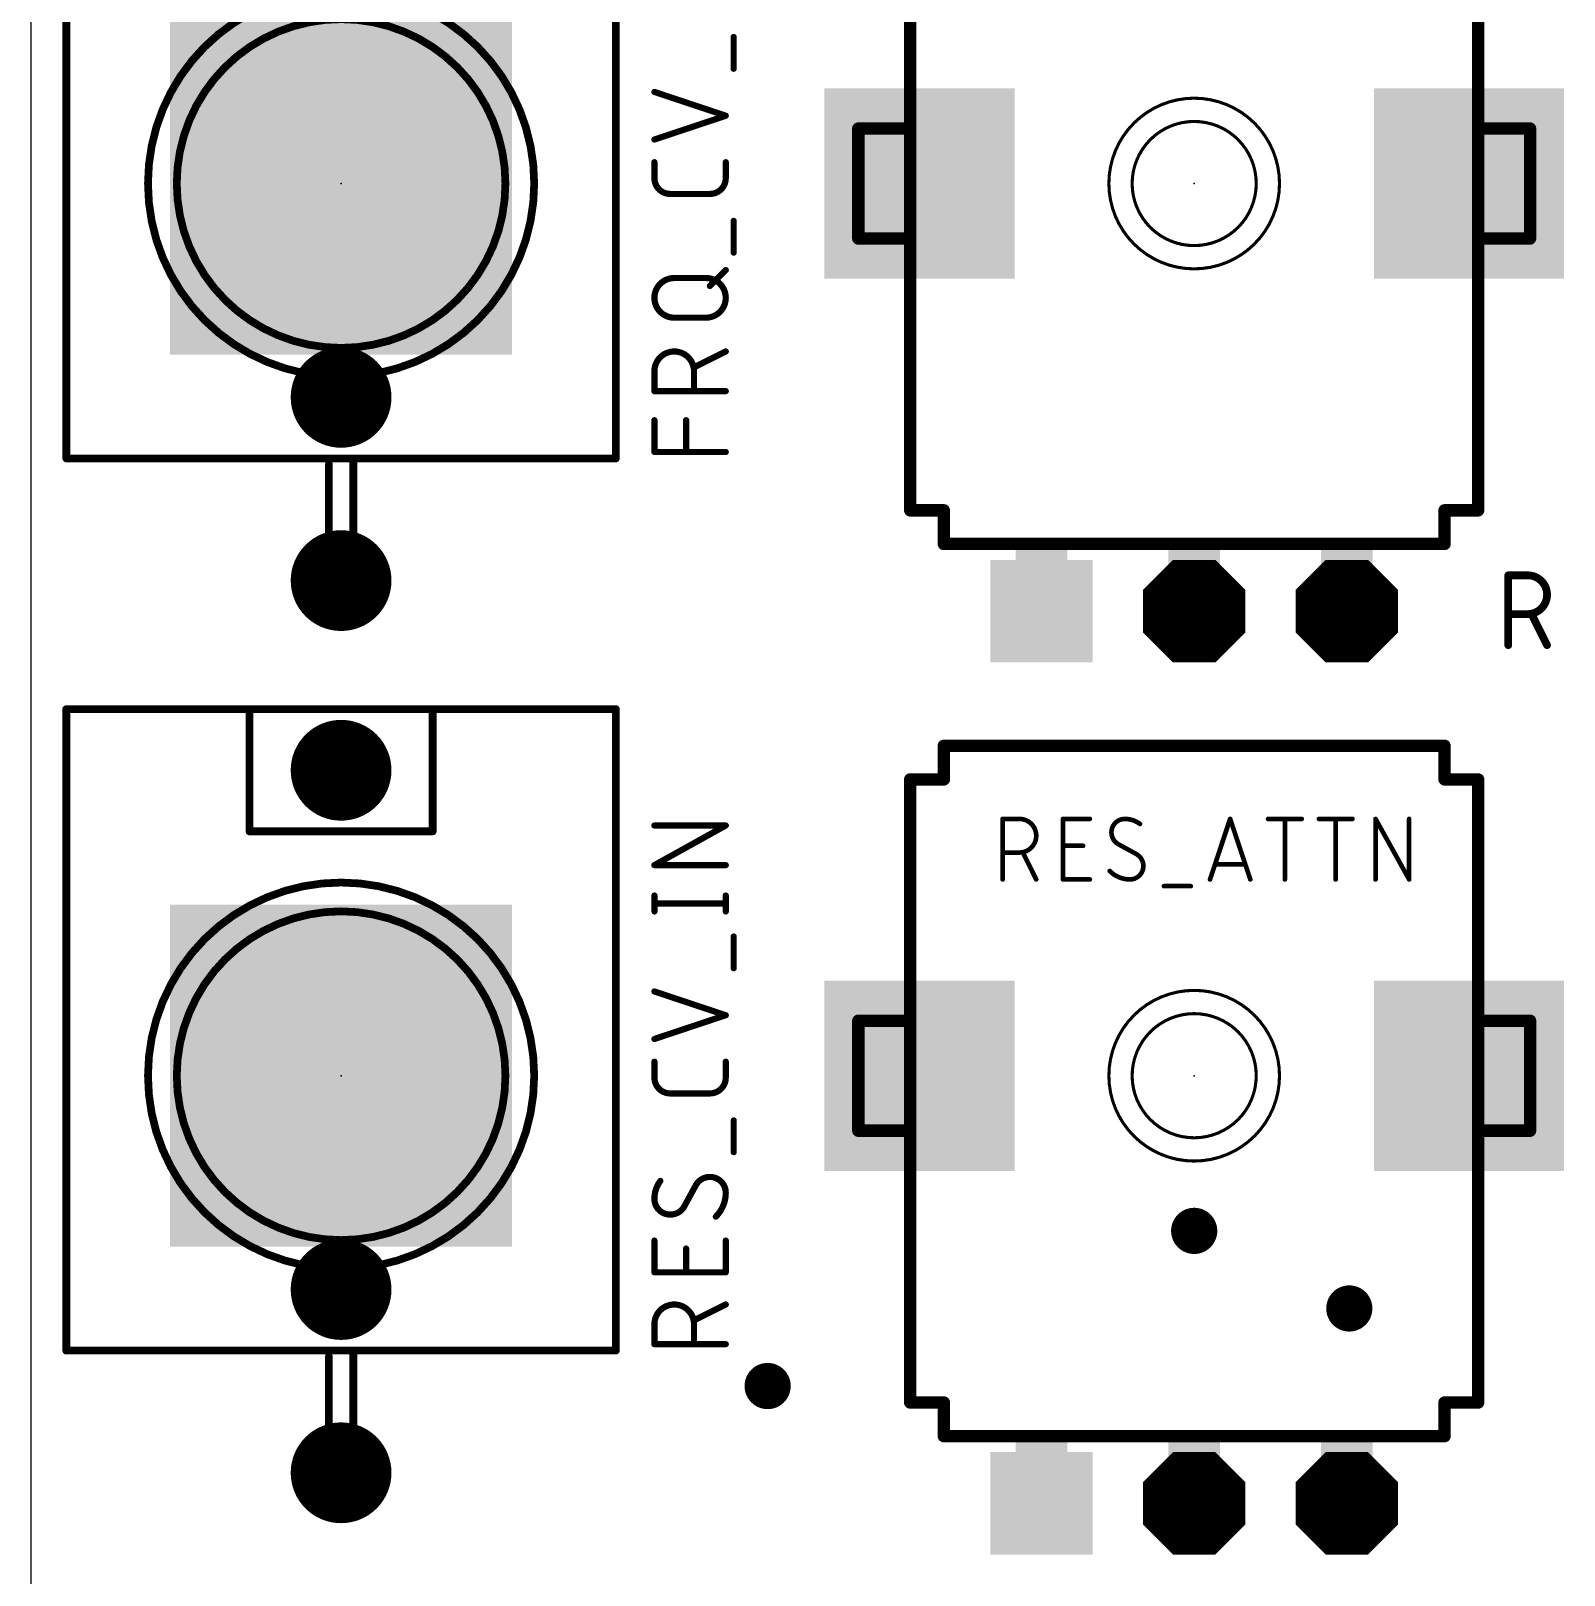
# Model space of a CAD drawing. Extents: x 0 to 48, y 0 to 103.
# Drawn here: x 0 to 25.11, y 52.15 to 77.43 of the extents above; entities that cross this region are included whole.
import ezdxf

# ---------------------------------------------------------------- set-up
doc = ezdxf.new("R2010")
doc.units = 0
for name, color, linetype in [('17', 110, 'CONTINUOUS'), ('18', 110, 'CONTINUOUS'), ('19', 53, 'CONTINUOUS'), ('20', 31, 'CONTINUOUS'), ('21', 253, 'CONTINUOUS'), ('23', 53, 'CONTINUOUS'), ('25', 253, 'CONTINUOUS'), ('41', 12, 'CONTINUOUS'), ('51', 253, 'CONTINUOUS')]:
    doc.layers.add(name, color=color, linetype=linetype)

# ---------------------------------------------------------------- blocks, each defined once
blk = doc.blocks.new('RECT')
blk.add_solid([(-0.5, -0.5), (0.5, -0.5), (-0.5, 0.5), (0.5, 0.5)])
blk = doc.blocks.new('SQUAREP')
blk.add_solid([(-0.5, -0.5), (0.5, -0.5), (-0.5, 0.5), (0.5, 0.5)])
blk = doc.blocks.new('OCTAGONP')
at = {"const_width": 0.5}
blk.add_lwpolyline([(-0.25, -0.1036), (-0.25, 0.1036), (-0.1036, 0.25), (0.1036, 0.25), (0.25, 0.1036), (0.25, -0.1036), (0.1036, -0.25), (-0.1036, -0.25), (-0.25, -0.1036), (-0.25, 0.1036)], dxfattribs=at)
blk = doc.blocks.new('ROUNDP')
at = {"const_width": 0.5}
blk.add_lwpolyline([(0, -0.25, 1), (0, 0.25, 1), (0, -0.25)], format="xyb", dxfattribs=at)
blk = doc.blocks.new('ROUNDV')
at = {"const_width": 0.5}
blk.add_lwpolyline([(0, -0.25, 1), (0, 0.25, 1), (0, -0.25)], format="xyb", dxfattribs=at)

msp = doc.modelspace()

# ---------------------------------------------------------------- linework, layer by layer
at = {"layer": '19'}
msp.add_line((19.05, 53.325), (19.05, 53.34), dxfattribs=at)
at = {"layer": '20'}
msp.add_line((0, 99.685), (0, 0), dxfattribs=at)
at = {"layer": '21'}
for points, const_width in [([(0.58, 80.93), (0.58, 70.43)], 0.127), ([(9.58, 70.43), (9.58, 80.93)], 0.127), ([(14.4, 69.58), (14.4, 72.78)], 0.2032), ([(23.7, 72.78), (23.7, 69.58)], 0.2032), ([(0.58, 70.43), (5.28, 70.43)], 0.127), ([(4.88, 70.33), (4.88, 68.23)], 0.127), ([(5.28, 70.43), (9.58, 70.43)], 0.127), ([(5.28, 68.23), (5.28, 70.43)], 0.127), ([(14.4, 69.58), (14.95, 69.58)], 0.2032), ([(14.95, 69.58), (14.95, 69.03)], 0.2032), ([(23.15, 69.58), (23.7, 69.58)], 0.2032), ([(23.15, 69.03), (23.15, 69.58)], 0.2032), ([(23.15, 69.03), (14.95, 69.03)], 0.2032), ([(4.88, 68.23), (5.28, 68.23)], 0.127), ([(0.58, 66.325), (3.58, 66.325)], 0.127), ([(0.58, 66.325), (0.58, 55.825)], 0.127), ([(3.58, 66.325), (6.58, 66.325)], 0.127), ([(3.58, 66.325), (3.58, 64.325)], 0.127), ([(6.58, 66.325), (9.58, 66.325)], 0.127), ([(6.58, 64.325), (6.58, 66.325)], 0.127), ([(9.58, 55.825), (9.58, 66.325)], 0.127), ([(14.95, 65.725), (23.15, 65.725)], 0.2032), ([(14.95, 65.725), (14.95, 65.175)], 0.2032), ([(23.15, 65.175), (23.15, 65.725)], 0.2032), ([(14.95, 65.175), (14.4, 65.175)], 0.2032), ([(14.4, 62.975), (14.4, 65.175)], 0.2032), ([(23.7, 65.175), (23.15, 65.175)], 0.2032), ([(23.7, 65.175), (23.7, 62.975)], 0.2032), ([(3.58, 64.325), (6.58, 64.325)], 0.127), ([(14.4, 54.975), (14.4, 58.175)], 0.2032), ([(23.7, 58.175), (23.7, 54.975)], 0.2032), ([(0.58, 55.825), (5.28, 55.825)], 0.127), ([(5.28, 55.825), (9.58, 55.825)], 0.127), ([(5.28, 53.625), (5.28, 55.825)], 0.127), ([(4.88, 55.725), (4.88, 53.625)], 0.127), ([(14.4, 54.975), (14.95, 54.975)], 0.2032), ([(14.95, 54.975), (14.95, 54.425)], 0.2032), ([(23.15, 54.975), (23.7, 54.975)], 0.2032), ([(23.15, 54.425), (23.15, 54.975)], 0.2032), ([(23.15, 54.425), (14.95, 54.425)], 0.2032), ([(4.88, 53.625), (5.28, 53.625)], 0.127)]:
    msp.add_lwpolyline(points, dxfattribs=dict(at, const_width=const_width))
for points, const_width in [([(5.08, 71.7677, 1), (5.08, 78.0923, 1), (5.08, 71.7677)], 0.127), ([(5.08, 72.2393, 1), (5.08, 77.6207, 1), (5.08, 72.2393)], 0.127), ([(19.05, 73.533, 1), (19.05, 76.327, 1), (19.05, 73.533)], 0.0508), ([(19.05, 73.914, 1), (19.05, 75.946, 1), (19.05, 73.914)], 0.0508), ([(14.4508, 72.78, 1), (14.3492, 72.78)], 0.1016), ([(23.7508, 72.78, 1), (23.6492, 72.78)], 0.1016), ([(0.58, 70.4618, 1), (0.58, 70.3983)], 0.0635), ([(0.5483, 70.43, 1), (0.6118, 70.43)], 0.0635), ([(4.9117, 70.33, 1), (4.8483, 70.33)], 0.0635), ([(5.28, 70.4618, 1), (5.28, 70.3983)], 0.0635), ([(5.3117, 70.43, 1), (5.2483, 70.43)], 0.0635), ([(5.28, 70.3983, 1), (5.28, 70.4618)], 0.0635), ([(9.5482, 70.43, 1), (9.6118, 70.43)], 0.0635), ([(9.58, 70.3983, 1), (9.58, 70.4618)], 0.0635), ([(14.4, 69.6308, 1), (14.4, 69.5292)], 0.1016), ([(14.3492, 69.58, 1), (14.4508, 69.58)], 0.1016), ([(15.0008, 69.58, 1), (14.8992, 69.58)], 0.1016), ([(14.95, 69.5292, 1), (14.95, 69.6308)], 0.1016), ([(23.15, 69.6308, 1), (23.15, 69.5292)], 0.1016), ([(23.2008, 69.58, 1), (23.0992, 69.58)], 0.1016), ([(23.6492, 69.58, 1), (23.7508, 69.58)], 0.1016), ([(23.7, 69.5292, 1), (23.7, 69.6308)], 0.1016), ([(14.95, 69.0808, 1), (14.95, 68.9792)], 0.1016), ([(14.8992, 69.03, 1), (15.0008, 69.03)], 0.1016), ([(23.0992, 69.03, 1), (23.2008, 69.03)], 0.1016), ([(23.15, 68.9792, 1), (23.15, 69.0808)], 0.1016), ([(4.88, 68.2618, 1), (4.88, 68.1983)], 0.0635), ([(4.8483, 68.23, 1), (4.9117, 68.23)], 0.0635), ([(5.2483, 68.23, 1), (5.3117, 68.23)], 0.0635), ([(5.28, 68.1983, 1), (5.28, 68.2618)], 0.0635), ([(0.58, 66.3568, 1), (0.58, 66.2933)], 0.0635), ([(0.6118, 66.325, 1), (0.5483, 66.325)], 0.0635), ([(3.6118, 66.325, 1), (3.5482, 66.325)], 0.0635), ([(3.58, 66.3568, 1), (3.58, 66.2933)], 0.0635), ([(3.58, 66.2933, 1), (3.58, 66.3568)], 0.0635), ([(6.58, 66.3568, 1), (6.58, 66.2933)], 0.0635), ([(6.6117, 66.325, 1), (6.5483, 66.325)], 0.0635), ([(6.58, 66.2933, 1), (6.58, 66.3568)], 0.0635), ([(9.6118, 66.325, 1), (9.5482, 66.325)], 0.0635), ([(9.58, 66.2933, 1), (9.58, 66.3568)], 0.0635), ([(14.95, 65.7758, 1), (14.95, 65.6742)], 0.1016), ([(15.0008, 65.725, 1), (14.8992, 65.725)], 0.1016), ([(23.2008, 65.725, 1), (23.0992, 65.725)], 0.1016), ([(23.15, 65.6742, 1), (23.15, 65.7758)], 0.1016), ([(14.4, 65.2258, 1), (14.4, 65.1242)], 0.1016), ([(14.4508, 65.175, 1), (14.3492, 65.175)], 0.1016), ([(14.8992, 65.175, 1), (15.0008, 65.175)], 0.1016), ([(14.95, 65.1242, 1), (14.95, 65.2258)], 0.1016), ([(23.15, 65.2258, 1), (23.15, 65.1242)], 0.1016), ([(23.0992, 65.175, 1), (23.2008, 65.175)], 0.1016), ([(23.7508, 65.175, 1), (23.6492, 65.175)], 0.1016), ([(23.7, 65.1242, 1), (23.7, 65.2258)], 0.1016), ([(3.5482, 64.325, 1), (3.6118, 64.325)], 0.0635), ([(3.58, 64.3568, 1), (3.58, 64.2933)], 0.0635), ([(6.5483, 64.325, 1), (6.6117, 64.325)], 0.0635), ([(6.58, 64.2933, 1), (6.58, 64.3568)], 0.0635), ([(5.08, 57.1627, 1), (5.08, 63.4873, 1), (5.08, 57.1627)], 0.127), ([(5.08, 57.6343, 1), (5.08, 63.0157, 1), (5.08, 57.6343)], 0.127), ([(14.3492, 62.975, 1), (14.4508, 62.975)], 0.1016), ([(23.6492, 62.975, 1), (23.7508, 62.975)], 0.1016), ([(19.05, 58.928, 1), (19.05, 61.722, 1), (19.05, 58.928)], 0.0508), ([(19.05, 59.309, 1), (19.05, 61.341, 1), (19.05, 59.309)], 0.0508), ([(14.4508, 58.175, 1), (14.3492, 58.175)], 0.1016), ([(23.7508, 58.175, 1), (23.6492, 58.175)], 0.1016), ([(0.58, 55.8568, 1), (0.58, 55.7933)], 0.0635), ([(5.28, 55.8568, 1), (5.28, 55.7933)], 0.0635), ([(5.3117, 55.825, 1), (5.2483, 55.825)], 0.0635), ([(5.28, 55.7933, 1), (5.28, 55.8568)], 0.0635), ([(9.58, 55.7933, 1), (9.58, 55.8568)], 0.0635), ([(0.5483, 55.825, 1), (0.6118, 55.825)], 0.0635), ([(4.9117, 55.725, 1), (4.8483, 55.725)], 0.0635), ([(9.5482, 55.825, 1), (9.6118, 55.825)], 0.0635), ([(14.4, 55.0258, 1), (14.4, 54.9242)], 0.1016), ([(14.3492, 54.975, 1), (14.4508, 54.975)], 0.1016), ([(15.0008, 54.975, 1), (14.8992, 54.975)], 0.1016), ([(14.95, 54.9242, 1), (14.95, 55.0258)], 0.1016), ([(23.15, 55.0258, 1), (23.15, 54.9242)], 0.1016), ([(23.2008, 54.975, 1), (23.0992, 54.975)], 0.1016), ([(23.6492, 54.975, 1), (23.7508, 54.975)], 0.1016), ([(23.7, 54.9242, 1), (23.7, 55.0258)], 0.1016), ([(14.95, 54.4758, 1), (14.95, 54.3742)], 0.1016), ([(14.8992, 54.425, 1), (15.0008, 54.425)], 0.1016), ([(23.0992, 54.425, 1), (23.2008, 54.425)], 0.1016), ([(23.15, 54.3742, 1), (23.15, 54.4758)], 0.1016), ([(4.88, 53.6568, 1), (4.88, 53.5932)], 0.0635), ([(4.8483, 53.625, 1), (4.9117, 53.625)], 0.0635), ([(5.2483, 53.625, 1), (5.3117, 53.625)], 0.0635), ([(5.28, 53.5932, 1), (5.28, 53.6568)], 0.0635)]:
    msp.add_lwpolyline(points, format="xyb", dxfattribs=dict(at, const_width=const_width))
at = {"layer": '23'}
for p in [(5.08, 74.93), (19.05, 74.93), (5.08, 60.325), (19.05, 60.325)]:
    msp.add_point(p, dxfattribs=at)
at = {"layer": '25'}
for points, const_width in [([(11.509, 76.8087), (11.509, 77.328)], 0.1016), ([(11.3792, 76.0397), (10.2108, 76.4292)], 0.1016), ([(10.2108, 75.6502), (11.3792, 76.0397)], 0.1016), ([(10.2108, 75.019), (10.2108, 75.2786)], 0.1016), ([(11.3792, 75.2786), (11.3792, 75.019)], 0.1016), ([(11.1196, 74.7593), (10.4704, 74.7593)], 0.1016), ([(11.509, 73.7988), (11.509, 74.3181)], 0.1016), ([(11.1196, 73.2531), (11.3792, 73.5128)], 0.1016), ([(10.5354, 73.383), (11.0546, 73.383)], 0.1016), ([(11.0546, 72.7338), (10.5354, 72.7338)], 0.1016), ([(11.3792, 72.1806), (10.8599, 71.921)], 0.1016), ([(10.2108, 71.5315), (10.2108, 71.8561)], 0.1016), ([(10.8599, 71.8561), (10.8599, 71.5315)], 0.1016), ([(11.3792, 71.5315), (10.2108, 71.5315)], 0.1016), ([(10.2108, 70.5358), (10.2108, 71.0551)], 0.1016), ([(10.7301, 70.5358), (10.7301, 71.0551)], 0.1016), ([(11.3792, 70.5358), (10.2108, 70.5358)], 0.1016), ([(24.1935, 67.3735), (24.1935, 68.5165)], 0.127), ([(24.1935, 68.5165), (24.511, 68.5165)], 0.127), ([(24.511, 67.8815), (24.1935, 67.8815)], 0.127), ([(24.8285, 67.3735), (24.5745, 67.8815)], 0.127), ([(10.2108, 63.772), (11.3792, 64.4211)], 0.1016), ([(11.3792, 64.4211), (10.2108, 64.4211)], 0.1016), ([(15.9131, 63.5381), (15.9131, 64.5287)], 0.0762), ([(15.9131, 64.5287), (16.1883, 64.5287)], 0.0762), ([(16.9012, 63.5381), (16.9012, 64.5287)], 0.0762), ([(16.9012, 64.5287), (17.3414, 64.5287)], 0.0762), ([(19.3086, 63.5381), (19.6388, 64.5287)], 0.0762), ([(19.6388, 64.5287), (19.969, 63.5381)], 0.0762), ([(20.2598, 64.5287), (20.8101, 64.5287)], 0.0762), ([(20.5349, 63.5381), (20.5349, 64.5287)], 0.0762), ([(21.0919, 64.5287), (21.6422, 64.5287)], 0.0762), ([(21.367, 63.5381), (21.367, 64.5287)], 0.0762), ([(22.02, 63.5381), (22.02, 64.5287)], 0.0762), ([(22.02, 64.5287), (22.5703, 63.5381)], 0.0762), ([(22.5703, 63.5381), (22.5703, 64.5287)], 0.0762), ([(16.1883, 63.9784), (15.9131, 63.9784)], 0.0762), ([(16.4634, 63.5381), (16.2433, 63.9784)], 0.0762), ([(16.9012, 64.0884), (17.2314, 64.0884)], 0.0762), ([(18.1077, 63.9509), (17.805, 64.1159)], 0.0762), ([(11.3792, 63.772), (10.2108, 63.772)], 0.1016), ([(19.8865, 63.7858), (19.3912, 63.7858)], 0.0762), ([(17.3414, 63.5381), (16.9012, 63.5381)], 0.0762), ([(18.5546, 63.428), (18.9949, 63.428)], 0.0762), ([(10.2108, 63.0143), (10.2108, 63.2739)], 0.1016), ([(11.3792, 63.0143), (11.3792, 63.2739)], 0.1016), ([(10.2108, 63.1441), (11.3792, 63.1441)], 0.1016), ([(11.509, 62.0843), (11.509, 62.6036)], 0.1016), ([(11.3792, 61.3153), (10.2108, 61.7048)], 0.1016), ([(10.2108, 60.9258), (11.3792, 61.3153)], 0.1016), ([(10.2108, 60.2946), (10.2108, 60.5542)], 0.1016), ([(11.3792, 60.5542), (11.3792, 60.2946)], 0.1016), ([(11.1196, 60.0349), (10.4704, 60.0349)], 0.1016), ([(11.509, 59.0744), (11.509, 59.5937)], 0.1016), ([(10.8924, 58.5382), (10.6976, 58.1812)], 0.1016), ([(10.2108, 57.1068), (10.2108, 57.6261)], 0.1016), ([(11.3792, 57.6261), (11.3792, 57.1068)], 0.1016), ([(10.7301, 57.1068), (10.7301, 57.4963)], 0.1016), ([(11.3792, 57.1068), (10.2108, 57.1068)], 0.1016), ([(11.3792, 56.5799), (10.8599, 56.3203)], 0.1016), ([(10.2108, 55.9308), (10.2108, 56.2554)], 0.1016), ([(10.8599, 56.2554), (10.8599, 55.9308)], 0.1016), ([(11.3792, 55.9308), (10.2108, 55.9308)], 0.1016)]:
    msp.add_lwpolyline(points, dxfattribs=dict(at, const_width=const_width))
for points, const_width in [([(11.5344, 77.328, 1), (11.4836, 77.328)], 0.0508), ([(11.4836, 76.8087, 1), (11.5344, 76.8087)], 0.0508), ([(10.2188, 76.4533, 1), (10.2028, 76.4051)], 0.0508), ([(11.3872, 76.0156, 1), (11.3712, 76.0638)], 0.0508), ([(11.3712, 76.0156, 1), (11.3872, 76.0638)], 0.0508), ([(10.2028, 75.6743, 1), (10.2188, 75.6261)], 0.0508), ([(10.2362, 75.2786, 1), (10.1854, 75.2786)], 0.0508), ([(11.4046, 75.2786, 1), (11.3538, 75.2786)], 0.0508), ([(10.2108, 75.019, 0.4142), (10.4704, 74.7593)], 0.1016), ([(10.2362, 75.019, 1), (10.1854, 75.019)], 0.0508), ([(10.1854, 75.019, 1), (10.2362, 75.019)], 0.0508), ([(11.1196, 74.7593, 0.4142), (11.3792, 75.019)], 0.1016), ([(11.4046, 75.019, 1), (11.3538, 75.019)], 0.0508), ([(11.3538, 75.019, 1), (11.4046, 75.019)], 0.0508), ([(10.4704, 74.7847, 1), (10.4704, 74.7339)], 0.0508), ([(10.4704, 74.7339, 1), (10.4704, 74.7847)], 0.0508), ([(11.1196, 74.7847, 1), (11.1196, 74.7339)], 0.0508), ([(11.1196, 74.7339, 1), (11.1196, 74.7847)], 0.0508), ([(11.5344, 74.3181, 1), (11.4836, 74.3181)], 0.0508), ([(11.4836, 73.7988, 1), (11.5344, 73.7988)], 0.0508), ([(11.3972, 73.4948, 1), (11.3612, 73.5307)], 0.0508), ([(10.5354, 73.383, 1), (10.5354, 72.7338)], 0.1016), ([(10.5354, 73.4084, 1), (10.5354, 73.3576)], 0.0508), ([(10.5354, 73.3576, 1), (10.5354, 73.4084)], 0.0508), ([(11.0546, 72.7338, 1), (11.0546, 73.383)], 0.1016), ([(11.0546, 73.4084, 1), (11.0546, 73.3576)], 0.0508), ([(11.0546, 73.3576, 1), (11.0546, 73.4084)], 0.0508), ([(11.1016, 73.2711, 1), (11.1375, 73.2352)], 0.0508), ([(10.5354, 72.7592, 1), (10.5354, 72.7084)], 0.0508), ([(10.5354, 72.7084, 1), (10.5354, 72.7592)], 0.0508), ([(11.0546, 72.7592, 1), (11.0546, 72.7084)], 0.0508), ([(11.0546, 72.7084, 1), (11.0546, 72.7592)], 0.0508), ([(10.8599, 71.8561, 1), (10.2108, 71.8561)], 0.1016), ([(11.3906, 72.1579, 1), (11.3678, 72.2033)], 0.0508), ([(10.2362, 71.8561, 1), (10.1854, 71.8561)], 0.0508), ([(10.1854, 71.8561, 1), (10.2362, 71.8561)], 0.0508), ([(10.8853, 71.8561, 1), (10.8345, 71.8561)], 0.0508), ([(10.8345, 71.8561, 1), (10.8853, 71.8561)], 0.0508), ([(10.8486, 71.9437, 1), (10.8713, 71.8983)], 0.0508), ([(10.2108, 71.5569, 1), (10.2108, 71.5061)], 0.0508), ([(10.1854, 71.5315, 1), (10.2362, 71.5315)], 0.0508), ([(10.8345, 71.5315, 1), (10.8853, 71.5315)], 0.0508), ([(11.3792, 71.5061, 1), (11.3792, 71.5569)], 0.0508), ([(10.2362, 71.0551, 1), (10.1854, 71.0551)], 0.0508), ([(10.7555, 71.0551, 1), (10.7047, 71.0551)], 0.0508), ([(10.2108, 70.5612, 1), (10.2108, 70.5104)], 0.0508), ([(10.1854, 70.5358, 1), (10.2362, 70.5358)], 0.0508), ([(10.7047, 70.5358, 1), (10.7555, 70.5358)], 0.0508), ([(11.3792, 70.5104, 1), (11.3792, 70.5612)], 0.0508), ([(24.1935, 68.5483, 1), (24.1935, 68.4848)], 0.0635), ([(24.2252, 68.5165, 1), (24.1618, 68.5165)], 0.0635), ([(24.511, 67.8815, 1), (24.511, 68.5165)], 0.127), ([(24.511, 68.5483, 1), (24.511, 68.4848)], 0.0635), ([(24.511, 68.4848, 1), (24.511, 68.5483)], 0.0635), ([(24.1935, 67.9133, 1), (24.1935, 67.8498)], 0.0635), ([(24.511, 67.9133, 1), (24.511, 67.8498)], 0.0635), ([(24.511, 67.8498, 1), (24.511, 67.9133)], 0.0635), ([(24.6029, 67.8957, 1), (24.5461, 67.8673)], 0.0635), ([(24.1618, 67.3735, 1), (24.2252, 67.3735)], 0.0635), ([(24.8001, 67.3593, 1), (24.8569, 67.3877)], 0.0635), ([(10.2108, 64.4465, 1), (10.2108, 64.3957)], 0.0508), ([(11.3915, 64.3989, 1), (11.3669, 64.4433)], 0.0508), ([(11.3792, 64.3957, 1), (11.3792, 64.4465)], 0.0508), ([(15.9322, 64.5287, 1), (15.8941, 64.5287)], 0.0381), ([(15.9131, 64.5477, 1), (15.9131, 64.5097)], 0.0381), ([(16.1883, 63.9784, 1), (16.1883, 64.5287)], 0.0762), ([(16.1883, 64.5477, 1), (16.1883, 64.5097)], 0.0381), ([(16.1883, 64.5097, 1), (16.1883, 64.5477)], 0.0381), ([(16.9202, 64.5287, 1), (16.8821, 64.5287)], 0.0381), ([(16.9012, 64.5477, 1), (16.9012, 64.5097)], 0.0381), ([(17.3414, 64.5097, 1), (17.3414, 64.5477)], 0.0381), ([(17.9151, 64.5287, 0.4142), (17.695, 64.3086)], 0.0762), ([(18.1628, 64.4462, 0.1623), (17.9151, 64.5287)], 0.0762), ([(17.9151, 64.5477, 1), (17.9151, 64.5097)], 0.0381), ([(17.9151, 64.5096, 1), (17.9151, 64.5477)], 0.0381), ([(18.1513, 64.4309, 1), (18.1742, 64.4614)], 0.0381), ([(19.6569, 64.5347, 1), (19.6208, 64.5227)], 0.0381), ([(19.6569, 64.5227, 1), (19.6208, 64.5347)], 0.0381), ([(20.2598, 64.5477, 1), (20.2598, 64.5097)], 0.0381), ([(20.554, 64.5287, 1), (20.5159, 64.5287)], 0.0381), ([(20.8101, 64.5097, 1), (20.8101, 64.5477)], 0.0381), ([(21.0919, 64.5477, 1), (21.0919, 64.5097)], 0.0381), ([(21.3861, 64.5287, 1), (21.348, 64.5287)], 0.0381), ([(21.6422, 64.5097, 1), (21.6422, 64.5477)], 0.0381), ([(22.0366, 64.538, 1), (22.0033, 64.5194)], 0.0381), ([(22.039, 64.5287, 1), (22.0009, 64.5287)], 0.0381), ([(22.5894, 64.5287, 1), (22.5513, 64.5287)], 0.0381), ([(17.714, 64.3086, 1), (17.6759, 64.3086)], 0.0381), ([(17.6759, 64.3086, 1), (17.714, 64.3086)], 0.0381), ([(17.695, 64.3086, 0.2656), (17.805, 64.1159)], 0.0762), ([(15.9131, 63.9974, 1), (15.9131, 63.9593)], 0.0381), ([(16.1883, 63.9974, 1), (16.1883, 63.9593)], 0.0381), ([(16.1883, 63.9593, 1), (16.1883, 63.9974)], 0.0381), ([(16.2603, 63.9869, 1), (16.2263, 63.9698)], 0.0381), ([(16.9012, 64.1075, 1), (16.9012, 64.0694)], 0.0381), ([(17.2314, 64.0694, 1), (17.2314, 64.1075)], 0.0381), ([(17.8142, 64.1327, 1), (17.7959, 64.0992)], 0.0381), ([(17.7954, 64.0995, 1), (17.8147, 64.1324)], 0.0381), ([(18.2178, 63.7582, 0.2656), (18.1077, 63.9509)], 0.0762), ([(18.1174, 63.9673, 1), (18.0981, 63.9344)], 0.0381), ([(18.0986, 63.9341, 1), (18.1169, 63.9676)], 0.0381), ([(10.2108, 63.7974, 1), (10.2108, 63.7466)], 0.0508), ([(10.1985, 63.7942, 1), (10.2231, 63.7498)], 0.0508), ([(11.3792, 63.7466, 1), (11.3792, 63.7974)], 0.0508), ([(17.681, 63.6891, 1), (17.6539, 63.6623)], 0.0381), ([(17.6675, 63.6757, 0.2), (17.9977, 63.5381)], 0.0762), ([(17.9977, 63.5381, 0.4142), (18.2178, 63.7582)], 0.0762), ([(18.2368, 63.7582, 1), (18.1987, 63.7582)], 0.0381), ([(18.1987, 63.7582, 1), (18.2368, 63.7582)], 0.0381), ([(19.3912, 63.8048, 1), (19.3912, 63.7667)], 0.0381), ([(19.8865, 63.7667, 1), (19.8865, 63.8048)], 0.0381), ([(15.8941, 63.5381, 1), (15.9322, 63.5381)], 0.0381), ([(16.4464, 63.5296, 1), (16.4805, 63.5466)], 0.0381), ([(16.9012, 63.5572, 1), (16.9012, 63.5191)], 0.0381), ([(16.8821, 63.5381, 1), (16.9202, 63.5381)], 0.0381), ([(17.3414, 63.5191, 1), (17.3414, 63.5572)], 0.0381), ([(17.9977, 63.5572, 1), (17.9977, 63.5191)], 0.0381), ([(17.9977, 63.5191, 1), (17.9977, 63.5571)], 0.0381), ([(18.5546, 63.4471, 1), (18.5546, 63.409)], 0.0381), ([(18.9949, 63.409, 1), (18.9949, 63.4471)], 0.0381), ([(19.2906, 63.5441, 1), (19.3267, 63.5321)], 0.0381), ([(19.951, 63.5321, 1), (19.9871, 63.5441)], 0.0381), ([(20.5159, 63.5381, 1), (20.554, 63.5381)], 0.0381), ([(21.348, 63.5381, 1), (21.3861, 63.5381)], 0.0381), ([(22.0009, 63.5381, 1), (22.039, 63.5381)], 0.0381), ([(22.5513, 63.5381, 1), (22.5894, 63.5381)], 0.0381), ([(22.5537, 63.5288, 1), (22.587, 63.5474)], 0.0381), ([(10.2362, 63.2739, 1), (10.1854, 63.2739)], 0.0508), ([(11.4046, 63.2739, 1), (11.3538, 63.2739)], 0.0508), ([(10.2108, 63.1695, 1), (10.2108, 63.1187)], 0.0508), ([(10.1854, 63.0143, 1), (10.2362, 63.0143)], 0.0508), ([(11.3538, 63.0143, 1), (11.4046, 63.0143)], 0.0508), ([(11.3792, 63.1187, 1), (11.3792, 63.1695)], 0.0508), ([(11.5344, 62.6036, 1), (11.4836, 62.6036)], 0.0508), ([(11.4836, 62.0843, 1), (11.5344, 62.0843)], 0.0508), ([(10.2188, 61.7288, 1), (10.2028, 61.6807)], 0.0508), ([(11.3872, 61.2912, 1), (11.3712, 61.3394)], 0.0508), ([(11.3712, 61.2912, 1), (11.3872, 61.3394)], 0.0508), ([(10.2028, 60.9499, 1), (10.2188, 60.9017)], 0.0508), ([(10.2362, 60.5542, 1), (10.1854, 60.5542)], 0.0508), ([(11.4046, 60.5542, 1), (11.3538, 60.5542)], 0.0508), ([(10.2108, 60.2946, 0.4142), (10.4704, 60.0349)], 0.1016), ([(10.2362, 60.2946, 1), (10.1854, 60.2946)], 0.0508), ([(10.1854, 60.2946, 1), (10.2362, 60.2946)], 0.0508), ([(11.1196, 60.0349, 0.4142), (11.3792, 60.2946)], 0.1016), ([(11.4046, 60.2946, 1), (11.3538, 60.2946)], 0.0508), ([(11.3538, 60.2946, 1), (11.4046, 60.2946)], 0.0508), ([(10.4704, 60.0603, 1), (10.4704, 60.0095)], 0.0508), ([(10.4704, 60.0095, 1), (10.4704, 60.0603)], 0.0508), ([(11.1196, 60.0603, 1), (11.1196, 60.0095)], 0.0508), ([(11.1196, 60.0095, 1), (11.1196, 60.0603)], 0.0508), ([(11.5344, 59.5937, 1), (11.4836, 59.5937)], 0.0508), ([(11.4836, 59.0744, 1), (11.5344, 59.0744)], 0.0508), ([(10.3082, 58.6031, 0.1623), (10.2108, 58.311)], 0.1016), ([(10.3285, 58.5879, 1), (10.2878, 58.6184)], 0.0508), ([(11.1196, 58.668, 0.2656), (10.8924, 58.5382)], 0.1016), ([(11.3792, 58.4084, 0.4142), (11.1196, 58.668)], 0.1016), ([(11.1196, 58.6934, 1), (11.1196, 58.6426)], 0.0508), ([(11.1196, 58.6426, 1), (11.1196, 58.6934)], 0.0508), ([(10.8705, 58.5511, 1), (10.9143, 58.5253)], 0.0508), ([(10.9147, 58.5261, 1), (10.8701, 58.5504)], 0.0508), ([(11.2169, 58.0189, 0.2), (11.3792, 58.4084)], 0.1016), ([(11.4046, 58.4084, 1), (11.3538, 58.4084)], 0.0508), ([(11.3538, 58.4084, 1), (11.4046, 58.4084)], 0.0508), ([(10.2108, 58.311, 0.4142), (10.4704, 58.0514)], 0.1016), ([(10.2362, 58.311, 1), (10.1854, 58.311)], 0.0508), ([(10.1854, 58.311, 1), (10.2362, 58.311)], 0.0508), ([(10.4704, 58.0514, 0.2656), (10.6976, 58.1812)], 0.1016), ([(10.6753, 58.1934, 1), (10.7199, 58.169)], 0.0508), ([(10.7195, 58.1683, 1), (10.6758, 58.1941)], 0.0508), ([(10.4704, 58.0768, 1), (10.4704, 58.026)], 0.0508), ([(10.4704, 58.026, 1), (10.4704, 58.0768)], 0.0508), ([(11.199, 58.037, 1), (11.2348, 58.0009)], 0.0508), ([(10.2362, 57.6261, 1), (10.1854, 57.6261)], 0.0508), ([(11.4046, 57.6261, 1), (11.3538, 57.6261)], 0.0508), ([(10.7555, 57.4963, 1), (10.7047, 57.4963)], 0.0508), ([(10.2108, 57.1322, 1), (10.2108, 57.0814)], 0.0508), ([(10.1854, 57.1068, 1), (10.2362, 57.1068)], 0.0508), ([(10.7047, 57.1068, 1), (10.7555, 57.1068)], 0.0508), ([(11.3538, 57.1068, 1), (11.4046, 57.1068)], 0.0508), ([(11.3792, 57.0814, 1), (11.3792, 57.1322)], 0.0508), ([(10.8599, 56.2554, 1), (10.2108, 56.2554)], 0.1016), ([(11.3906, 56.5572, 1), (11.3678, 56.6026)], 0.0508), ([(10.2362, 56.2554, 1), (10.1854, 56.2554)], 0.0508), ([(10.1854, 56.2554, 1), (10.2362, 56.2554)], 0.0508), ([(10.8486, 56.343, 1), (10.8713, 56.2975)], 0.0508), ([(10.8853, 56.2554, 1), (10.8345, 56.2554)], 0.0508), ([(10.8345, 56.2554, 1), (10.8853, 56.2554)], 0.0508), ([(10.2108, 55.9562, 1), (10.2108, 55.9054)], 0.0508), ([(10.1854, 55.9308, 1), (10.2362, 55.9308)], 0.0508), ([(10.8345, 55.9308, 1), (10.8853, 55.9308)], 0.0508), ([(11.3792, 55.9054, 1), (11.3792, 55.9562)], 0.0508)]:
    msp.add_lwpolyline(points, format="xyb", dxfattribs=dict(at, const_width=const_width))
at = {"layer": '51', "const_width": 0.2032}
for points in [[(14.4, 69.58), (14.4, 79.78)], [(23.7, 79.78), (23.7, 69.58)], [(14.3, 75.83), (13.55, 75.83)], [(13.55, 75.83), (13.55, 74.03)], [(24.55, 75.83), (23.8, 75.83)], [(24.55, 74.03), (24.55, 75.83)], [(13.55, 74.03), (14.3, 74.03)], [(23.8, 74.03), (24.55, 74.03)], [(14.4, 54.975), (14.4, 65.175)], [(23.7, 65.175), (23.7, 54.975)], [(14.3, 61.225), (13.55, 61.225)], [(13.55, 61.225), (13.55, 59.425)], [(24.55, 61.225), (23.8, 61.225)], [(24.55, 59.425), (24.55, 61.225)], [(13.55, 59.425), (14.3, 59.425)], [(23.8, 59.425), (24.55, 59.425)]]:
    msp.add_lwpolyline(points, dxfattribs=at)
at = {"layer": '51', "const_width": 0.1016}
for points in [[(13.55, 75.8808, 1), (13.55, 75.7792)], [(13.6008, 75.83, 1), (13.4992, 75.83)], [(14.3, 75.7792, 1), (14.3, 75.8808)], [(23.8, 75.8808, 1), (23.8, 75.7792)], [(24.6008, 75.83, 1), (24.4992, 75.83)], [(24.55, 75.7792, 1), (24.55, 75.8808)], [(13.55, 74.0808, 1), (13.55, 73.9792)], [(13.4992, 74.03, 1), (13.6008, 74.03)], [(14.3, 73.9792, 1), (14.3, 74.0808)], [(23.8, 74.0808, 1), (23.8, 73.9792)], [(24.4992, 74.03, 1), (24.6008, 74.03)], [(24.55, 73.9792, 1), (24.55, 74.0808)], [(14.3492, 69.58, 1), (14.4508, 69.58)], [(23.6492, 69.58, 1), (23.7508, 69.58)], [(14.4508, 65.175, 1), (14.3492, 65.175)], [(23.7508, 65.175, 1), (23.6492, 65.175)], [(13.55, 61.2758, 1), (13.55, 61.1742)], [(13.6008, 61.225, 1), (13.4992, 61.225)], [(14.3, 61.1742, 1), (14.3, 61.2758)], [(23.8, 61.2758, 1), (23.8, 61.1742)], [(24.6008, 61.225, 1), (24.4992, 61.225)], [(24.55, 61.1742, 1), (24.55, 61.2758)], [(13.55, 59.4758, 1), (13.55, 59.3742)], [(13.4992, 59.425, 1), (13.6008, 59.425)], [(14.3, 59.3742, 1), (14.3, 59.4758)], [(23.8, 59.4758, 1), (23.8, 59.3742)], [(24.4992, 59.425, 1), (24.6008, 59.425)], [(24.55, 59.3742, 1), (24.55, 59.4758)], [(14.3492, 54.975, 1), (14.4508, 54.975)], [(23.6492, 54.975, 1), (23.7508, 54.975)]]:
    msp.add_lwpolyline(points, format="xyb", dxfattribs=at)

# ---------------------------------------------------------------- block references
at = {"layer": '17', "rotation": 270}
for name, p, xscale, yscale in [('SQUAREP', (14.55, 74.93), 3.116, 3.116), ('SQUAREP', (14.55, 74.93), 3.116, 3.116), ('SQUAREP', (23.55, 74.93), 3.116, 3.116), ('SQUAREP', (23.55, 74.93), 3.116, 3.116), ('SQUAREP', (16.55, 67.93), 1.6764, 1.6764), ('SQUAREP', (16.55, 67.93), 1.6764, 1.6764), ('OCTAGONP', (19.05, 67.93), 1.6764, 1.6764), ('OCTAGONP', (19.05, 67.93), 1.6764, 1.6764), ('OCTAGONP', (21.55, 67.93), 1.6764, 1.6764), ('OCTAGONP', (21.55, 67.93), 1.6764, 1.6764), ('SQUAREP', (14.55, 60.325), 3.116, 3.116), ('SQUAREP', (14.55, 60.325), 3.116, 3.116), ('SQUAREP', (23.55, 60.325), 3.116, 3.116), ('SQUAREP', (23.55, 60.325), 3.116, 3.116), ('SQUAREP', (16.55, 53.325), 1.6764, 1.6764), ('SQUAREP', (16.55, 53.325), 1.6764, 1.6764), ('OCTAGONP', (19.05, 53.325), 1.6764, 1.6764), ('OCTAGONP', (19.05, 53.325), 1.6764, 1.6764), ('OCTAGONP', (21.55, 53.325), 1.6764, 1.6764), ('OCTAGONP', (21.55, 53.325), 1.6764, 1.6764)]:
    msp.add_blockref(name, p, dxfattribs=dict(at, xscale=xscale, yscale=yscale))
at = {"layer": '17', "xscale": 1.65, "yscale": 1.65}
for p in [(5.08, 71.43), (5.08, 71.43), (5.08, 68.43), (5.08, 68.43), (5.08, 65.325), (5.08, 65.325), (5.08, 56.825), (5.08, 56.825), (5.08, 53.825), (5.08, 53.825)]:
    msp.add_blockref('ROUNDP', p, dxfattribs=at)
at = {"layer": '18', "xscale": 0.7564, "yscale": 0.7564}
for p in [(19.05, 57.785), (19.05, 57.785), (21.59, 56.515), (21.59, 56.515), (12.065, 55.245), (12.065, 55.245), (21.59, 53.325), (21.59, 53.325)]:
    msp.add_blockref('ROUNDV', p, dxfattribs=at)
at = {"layer": '41', "xscale": 5.6, "yscale": 5.6}
for p in [(5.08, 74.93), (5.08, 60.325)]:
    msp.add_blockref('RECT', p, dxfattribs=at)
at = {"layer": '51', "xscale": 0.85, "yscale": 1.325}
for p in [(16.55, 68.2675), (19.05, 68.2675), (21.55, 68.2675), (16.55, 53.6625), (19.05, 53.6625), (21.55, 53.6625)]:
    msp.add_blockref('RECT', p, dxfattribs=at)

doc.saveas('drawing.dxf')
